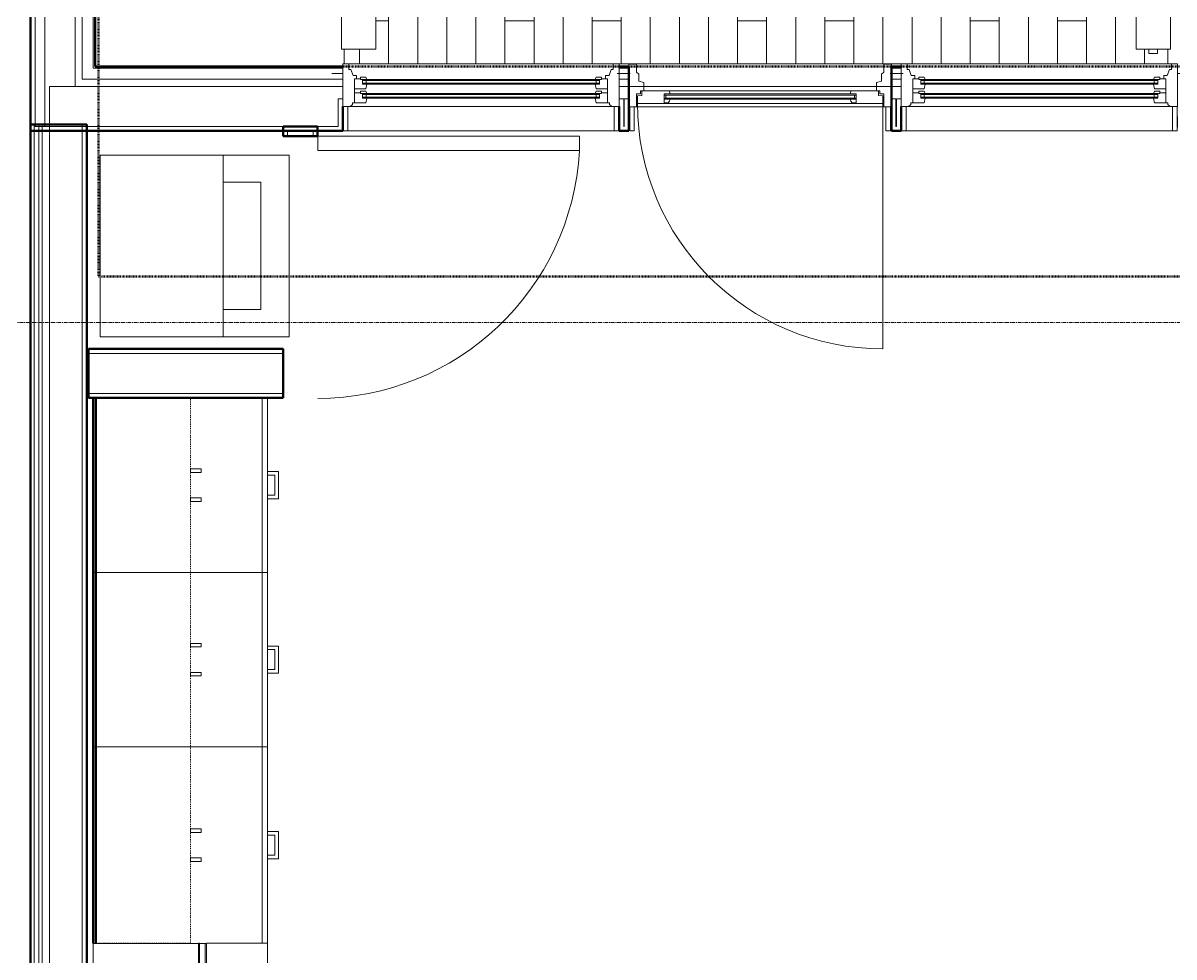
# Model space of a CAD drawing. Header units: inches. Extents: x -4218 to -1830, y 9767 to 12426.
# Drawn here: x -3411.3 to -3253, y 10728.9 to 10857.4 of the extents above; entities that cross this region are included whole.
import ezdxf

# ---------------------------------------------------------------- set-up
doc = ezdxf.new("R2010")
doc.units = ezdxf.units.IN
doc.header["$MEASUREMENT"] = 0
for name, pattern in [('Dash', [0.25, 0.125, -0.125]), ('Dash 1_16_', [0.125, 0.0625, -0.0625]), ('Grid Line 1_2_', [0.875, 0.5, -0.125, 0.125, -0.125])]:
    doc.linetypes.add(name, pattern=pattern)
for name, color, linetype, lineweight in [('0-1', 7, 'Continuous', 5), ('0-2', 252, 'Continuous', 9), ('A-DOOR-1', 10, 'Continuous', 9), ('A-DOOR-2', 50, 'Continuous', 20), ('A-DOOR-4', 31, 'Continuous', 9), ('A-DOOR-5', 31, 'Continuous', 20), ('A-DOOR-FRAM', 31, 'Continuous', 20), ('A-DOOR-FRAM-2', 31, 'Continuous', 9), ('A-DOOR-GLAZ', 31, 'Continuous', 9), ('A-FLOR-4', 192, 'Continuous', 9), ('A-FLOR-HRAL', 11, 'Continuous', 9), ('A-FLOR-PATT-1', 9, 'Continuous', 9), ('A-GLAZ-1', 151, 'Continuous', 9), ('A-GLAZ-2', 151, 'Continuous', 20), ('A-WALL', 113, 'Continuous', 13), ('A-WALL-1', 7, 'Continuous', 50), ('A-WALL-2', 250, 'Continuous', 13), ('A-WALL-3', 253, 'Continuous', 9), ('A-WALL-4', 252, 'Continuous', 9), ('A-WALL-7', 113, 'Continuous', 9), ('A-WALL-8', 113, 'Continuous', 50), ('C-PROP-LINE-1', 91, 'Dash 1_16_', 50), ('I-WALL-1', 7, 'Continuous', 50), ('P-SANR-FIXT-1', 10, 'Continuous', 9), ('Q-CASE-1', 253, 'Continuous', 9), ('Q-CASE-2', 252, 'Continuous', 9), ('Q-CASE-3', 10, 'Continuous', 9), ('Q-CASE-4', 10, 'Dash', 9), ('Q-CASE-5', 254, 'Continuous', 9), ('S-GRID-1', 1, 'Grid Line 1_2_', 9)]:
    doc.layers.add(name, color=color, linetype=linetype, lineweight=lineweight)

# ---------------------------------------------------------------- blocks, each defined once
blk = doc.blocks.new('SWING - SINGLE - FLUSH - 36_ x 80_ - OFFSET PIVOT DOOR AT MAGIC PAK AND WASHER_DRYER-3199415-BACKGROUND - 2ND FLOOR')
at = {"layer": 'A-DOOR-1'}
blk.add_arc((18, -2.38), 36.07, 180, 266.8211, dxfattribs=at)
at = {"layer": 'A-DOOR-2'}
for p, q in [((16, -2.38), (16, -38.39)), ((18, -2.38), (16, -2.38)), ((18, -2.38), (18, -38.39)), ((18, -38.39), (16, -38.39))]:
    blk.add_line(p, q, dxfattribs=at)
blk = doc.blocks.new('Stacked Washer and Dryer - 26_x25_ - Private-1372850-BACKGROUND - 2ND FLOOR')
at = {"layer": 'P-SANR-FIXT-1'}
for p, q in [((0, 12.5), (26, 12.5)), ((0, 12.5), (0, -12.5)), ((16.90625, -12.5), (16.90625, 12.5)), ((26, 12.5), (26, -12.5)), ((22.09375, 8.75), (16.90625, 8.75)), ((22.09375, -8.75), (22.09375, 8.75)), ((16.90625, -8.75), (22.09375, -8.75)), ((26, -12.5), (0, -12.5))]:
    blk.add_line(p, q, dxfattribs=at)
blk = doc.blocks.new('30quot_MicrowaveVent_11166 - 70cm miele oven-2804781-BACKGROUND - 2ND FLOOR')
at = {"layer": 'Q-CASE-3'}
for p, q in [((8.88, 16.6), (7.69, 16.6)), ((7.69, 15.63), (7.69, 16.55)), ((8.88, 16.55), (8.88, 15.63)), ((15.68, 15.6), (-14.2, 15.6)), ((-14.2, 15.39), (-14.2, 15.6)), ((-14.2, 14.61), (-14.2, 15.39)), ((15.68, 15.39), (-14.2, 15.39)), ((15.68, 14.61), (-14.2, 14.61)), ((-14.2, 0), (-14.2, 14.49)), ((-14.2, 14.49), (15.68, 14.49)), ((15.68, 15.6), (15.68, 15.39)), ((15.68, 15.39), (15.68, 14.61)), ((15.68, 14.49), (15.68, 0)), ((-14.2, 0), (15.68, 0))]:
    blk.add_line(p, q, dxfattribs=at)
blk = doc.blocks.new('Base Cabinet 3 Drawer 230 - Base Cabinet 3 Drawer 230 27_-V148-BACKGROUND - 2ND FLOOR')
at = {"layer": 'Q-CASE-1'}
for p, q in [((-0.64, 24), (-1.14, 24)), ((2.11, 24), (2.61, 24)), ((-12.76, 0.38), (-12.76, 0)), ((-12.76, 0), (14.24, 0))]:
    blk.add_line(p, q, dxfattribs=at)
at = {"layer": 'Q-CASE-2'}
for p, q in [((-12.76, 24), (14.24, 24)), ((-12.76, 23.25), (-12.76, 24)), ((-0.64, 24), (-1.14, 24)), ((2.11, 24), (2.61, 24)), ((14.24, 24), (14.24, 23.25)), ((14.24, 23.25), (-12.76, 23.25)), ((-12.76, 23.25), (-12.76, 0.38)), ((14.24, 15.6), (14.24, 23.25)), ((14.24, 14.49), (14.24, 14.61))]:
    blk.add_line(p, q, dxfattribs=at)
at = {"layer": 'Q-CASE-3'}
for p, q in [((2.61, 25.5), (-1.14, 25.5)), ((-1.14, 25.5), (-1.14, 24)), ((2.61, 24), (2.61, 25.5)), ((-0.64, 24), (-0.64, 25)), ((-0.64, 25), (2.11, 25)), ((2.11, 25), (2.11, 24))]:
    blk.add_line(p, q, dxfattribs=at)
at = {"layer": 'Q-CASE-5'}
for p, q in [((-0.64, 24), (-1.14, 24)), ((2.11, 24), (2.61, 24))]:
    blk.add_line(p, q, dxfattribs=at)
blk = doc.blocks.new('Base Cabinet 3 Drawer 230 - Base Cabinet 3 Drawer 230 24_-V149-BACKGROUND - 2ND FLOOR')
at = {"layer": 'Q-CASE-1'}
for p, q in [((-0.64, 24), (-1.14, 24)), ((2.11, 24), (2.61, 24)), ((-11.26, 0.38), (-11.26, 0)), ((12.74, 0), (12.74, 0.38)), ((-11.26, 0), (12.74, 0))]:
    blk.add_line(p, q, dxfattribs=at)
at = {"layer": 'Q-CASE-2'}
for p, q in [((-11.26, 24), (12.74, 24)), ((-11.26, 23.25), (-11.26, 24)), ((-0.64, 24), (-1.14, 24)), ((2.11, 24), (2.61, 24)), ((12.74, 24), (12.74, 23.25)), ((12.74, 23.25), (-11.26, 23.25)), ((-11.26, 23.25), (-11.26, 0.38)), ((12.74, 0.38), (12.74, 23.25))]:
    blk.add_line(p, q, dxfattribs=at)
at = {"layer": 'Q-CASE-3'}
for p, q in [((2.61, 25.5), (-1.14, 25.5)), ((-1.14, 25.5), (-1.14, 24)), ((2.61, 24), (2.61, 25.5)), ((-0.64, 24), (-0.64, 25)), ((-0.64, 25), (2.11, 25)), ((2.11, 25), (2.11, 24))]:
    blk.add_line(p, q, dxfattribs=at)
at = {"layer": 'Q-CASE-5'}
for p, q in [((-0.64, 24), (-1.14, 24)), ((2.11, 24), (2.61, 24))]:
    blk.add_line(p, q, dxfattribs=at)
blk = doc.blocks.new('Base Cabinet 3 Drawer 230 - Base Cabinet 3 Drawer 230 24_-V152-BACKGROUND - 2ND FLOOR')
at = {"layer": 'Q-CASE-1'}
for p, q in [((-11.26, -0.38), (-11.26, 0)), ((-11.26, 0), (12.74, 0)), ((12.74, -0.38), (12.74, -23.25)), ((12.74, -24), (12.74, -23.25)), ((-1.14, -24), (-0.64, -24)), ((2.61, -24), (2.11, -24))]:
    blk.add_line(p, q, dxfattribs=at)
at = {"layer": 'Q-CASE-2'}
for p, q in [((-11.26, -23.25), (-11.26, -0.38)), ((-11.26, -23.25), (-11.26, -24)), ((12.74, -23.25), (-11.26, -23.25)), ((-11.26, -24), (12.74, -24)), ((-1.14, -24), (-0.64, -24)), ((2.61, -24), (2.11, -24))]:
    blk.add_line(p, q, dxfattribs=at)
at = {"layer": 'Q-CASE-3'}
for p, q in [((-1.14, -24), (-1.14, -25.5)), ((-0.64, -25), (-0.64, -24)), ((2.11, -25), (-0.64, -25)), ((2.11, -24), (2.11, -25)), ((2.61, -25.5), (2.61, -24)), ((-1.14, -25.5), (2.61, -25.5))]:
    blk.add_line(p, q, dxfattribs=at)
at = {"layer": 'Q-CASE-5'}
for p, q in [((12.74, 0), (12.74, -0.38)), ((-1.14, -24), (-0.64, -24)), ((2.61, -24), (2.11, -24))]:
    blk.add_line(p, q, dxfattribs=at)
blk = doc.blocks.new('300 Series Wall Hung Cabinet_302 - 27_ X 24_-2768166-BACKGROUND - 2ND FLOOR')
at = {"layer": 'Q-CASE-3'}
for p, q in [((-2.25, -13.19), (-1.76, -13.19)), ((-2.25, -13.19), (-2.25, -14.69)), ((-1.76, -14.69), (-1.76, -13.19)), ((1.75, -13.19), (2.24, -13.19)), ((1.75, -13.19), (1.75, -14.69)), ((2.24, -14.69), (2.24, -13.19)), ((-2.25, -14.69), (-1.76, -14.69)), ((1.75, -14.69), (2.24, -14.69))]:
    blk.add_line(p, q, dxfattribs=at)
at = {"layer": 'Q-CASE-4'}
for p, q in [((13.5, -0.19), (-13.5, -0.19)), ((-13.5, -0.19), (-13.5, -13.19)), ((13.5, -13.19), (13.5, -0.19)), ((-13.5, -13.19), (13.5, -13.19))]:
    blk.add_line(p, q, dxfattribs=at)
blk = doc.blocks.new('300 Series Wall Hung Cabinet_302 - 24_ X 24_-2590484-BACKGROUND - 2ND FLOOR')
at = {"layer": 'Q-CASE-3'}
for p, q in [((-1.76, 14.69), (-2.25, 14.69)), ((-2.25, 14.69), (-2.25, 13.19)), ((-1.76, 13.19), (-1.76, 14.69)), ((2.24, 14.69), (1.75, 14.69)), ((1.75, 14.69), (1.75, 13.19)), ((2.24, 13.19), (2.24, 14.69)), ((-1.76, 13.19), (-2.25, 13.19)), ((2.24, 13.19), (1.75, 13.19))]:
    blk.add_line(p, q, dxfattribs=at)
at = {"layer": 'Q-CASE-4'}
for p, q in [((-12, 0.19), (-12, 13.19)), ((-12, 13.19), (12, 13.19)), ((12, 13.19), (12, 0.19)), ((12, 0.19), (-12, 0.19))]:
    blk.add_line(p, q, dxfattribs=at)
blk = doc.blocks.new('300 Series Wall Hung Cabinet_302 - 24_ X 24_-2588623-BACKGROUND - 2ND FLOOR')
at = {"layer": 'Q-CASE-3'}
for p, q in [((-2.25, -13.19), (-1.76, -13.19)), ((-2.25, -13.19), (-2.25, -14.69)), ((-1.76, -14.69), (-1.76, -13.19)), ((1.75, -13.19), (2.24, -13.19)), ((1.75, -13.19), (1.75, -14.69)), ((2.24, -14.69), (2.24, -13.19)), ((-2.25, -14.69), (-1.76, -14.69)), ((1.75, -14.69), (2.24, -14.69))]:
    blk.add_line(p, q, dxfattribs=at)
at = {"layer": 'Q-CASE-4'}
for p, q in [((12, -0.19), (-12, -0.19)), ((-12, -0.19), (-12, -13.19)), ((12, -13.19), (12, -0.19)), ((-12, -13.19), (12, -13.19))]:
    blk.add_line(p, q, dxfattribs=at)
blk = doc.blocks.new('CTR - 1st Phase - Unit Layouts_rvt-1-BACKGROUND - 2ND FLOOR')
at = {"layer": 'A-WALL-1'}
for p, q in [((-3375.55, 10843.13), (-3375.55, 10841.8)), ((-3374.92, 10843.13), (-3375.55, 10843.13)), ((-3371.42, 10843.13), (-3374.92, 10843.13)), ((-3370.8, 10843.13), (-3371.42, 10843.13)), ((-3370.8, 10841.8), (-3370.8, 10843.13)), ((-3375.55, 10841.8), (-3370.8, 10841.8)), ((-3375.55, 10812.55), (-3402.3, 10812.55)), ((-3402.3, 10812.55), (-3402.3, 10805.8)), ((-3375.55, 10805.8), (-3375.55, 10812.55)), ((-3402.3, 10805.8), (-3375.55, 10805.8)), ((-3401.3, 10805.8), (-3401.67, 10805.8)), ((-3401.67, 10805.8), (-3401.67, 10730.8)), ((-3401.3, 10730.8), (-3401.3, 10805.8))]:
    blk.add_line(p, q, dxfattribs=at)
at = {"layer": 'A-WALL-2'}
for p, q in [((-3374.92, 10841.8), (-3374.92, 10842.51)), ((-3371.42, 10842.51), (-3374.92, 10842.51)), ((-3371.42, 10841.8), (-3371.42, 10842.51)), ((-3402.3, 10811.92), (-3375.55, 10811.92)), ((-3402.3, 10806.42), (-3375.55, 10806.42))]:
    blk.add_line(p, q, dxfattribs=at)
at = {"layer": 'A-WALL-3'}
blk.add_line((-3401.67, 10805.8), (-3401.3, 10805.8), dxfattribs=at)
at = {"layer": 'A-WALL-4'}
for p, q in [((-3401.67, 10805.8), (-3401.67, 10730.8)), ((-3401.3, 10730.8), (-3401.3, 10805.8))]:
    blk.add_line(p, q, dxfattribs=at)
at = {"layer": 'A-WALL-7'}
for p, q in [((-3401.67, 10805.8), (-3401.67, 10730.8)), ((-3401.3, 10805.8), (-3401.67, 10805.8)), ((-3401.67, 10730.8), (-3401.67, 10805.8)), ((-3401.67, 10805.8), (-3401.3, 10805.8)), ((-3377.67, 10805.8), (-3401.3, 10805.8)), ((-3401.3, 10805.8), (-3377.67, 10805.8)), ((-3377.67, 10675.54), (-3377.67, 10805.8)), ((-3377.67, 10805.8), (-3377.67, 10675.54))]:
    blk.add_line(p, q, dxfattribs=at)
at = {"layer": '0-2'}
for name, p, rotation in [('SWING - SINGLE - FLUSH - 36_ x 80_ - OFFSET PIVOT DOOR AT MAGIC PAK AND WASHER_DRYER-3199415-BACKGROUND - 2ND FLOOR', (-3373.17, 10823.8), 90.00000000000743), ('Base Cabinet 3 Drawer 230 - Base Cabinet 3 Drawer 230 24_-V152-BACKGROUND - 2ND FLOOR', (-3401.67, 10793.06), 89.99999999991587), ('300 Series Wall Hung Cabinet_302 - 24_ X 24_-2588623-BACKGROUND - 2ND FLOOR', (-3401.49, 10793.8), 89.99999999996126), ('Base Cabinet 3 Drawer 230 - Base Cabinet 3 Drawer 230 24_-V149-BACKGROUND - 2ND FLOOR', (-3401.67, 10770.54), 270.0000000000055), ('300 Series Wall Hung Cabinet_302 - 24_ X 24_-2590484-BACKGROUND - 2ND FLOOR', (-3401.49, 10769.8), 269.9999999999612), ('Base Cabinet 3 Drawer 230 - Base Cabinet 3 Drawer 230 27_-V148-BACKGROUND - 2ND FLOOR', (-3401.67, 10745.04), 270.0000000000055), ('300 Series Wall Hung Cabinet_302 - 27_ X 24_-2768166-BACKGROUND - 2ND FLOOR', (-3401.49, 10744.3), 89.99999999996126), ('30quot_MicrowaveVent_11166 - 70cm miele oven-2804781-BACKGROUND - 2ND FLOOR', (-3401.67, 10716.59), 269.99999999996)]:
    blk.add_blockref(name, p, dxfattribs=dict(at, rotation=rotation))
blk.add_blockref('Stacked Washer and Dryer - 26_x25_ - Private-1372850-BACKGROUND - 2ND FLOOR', (-3400.71, 10826.7), dxfattribs=at)
blk = doc.blocks.new('CTR - 1st Phase - Common Walls_rvt-1-BACKGROUND - 2ND FLOOR')
at = {"layer": 'A-WALL-2'}
for p, q in [((-3409.8, 10450.91), (-3409.8, 10843.41)), ((-3409.17, 10451.54), (-3409.17, 10843.41)), ((-3408.67, 10452.04), (-3408.67, 10843.41)), ((-3403.17, 10457.54), (-3403.17, 10843.41))]:
    blk.add_line(p, q, dxfattribs=at)
at = {"layer": 'I-WALL-1'}
for p, q in [((-3410.3, 10843.41), (-3410.3, 10450.41)), ((-3402.55, 10843.41), (-3410.3, 10843.41)), ((-3402.55, 10458.16), (-3402.55, 10843.41))]:
    blk.add_line(p, q, dxfattribs=at)
blk = doc.blocks.new('Door-Inswing-Andersen-400_Series-Single - 3_ 0-1_8_ x custom height - 2ND FLOOR-V178-BACKGROUND - 2ND FLOOR')
at = {"layer": 'A-DOOR-4'}
blk.add_line((16.87, -0.66), (16.87, -34.41), dxfattribs=at)
blk.add_arc((16.87, -0.66), 33.75, 180, 270, dxfattribs=at)
at = {"layer": 'A-DOOR-5'}
for p, q in [((-16.26, 0.42), (-16.87, 0.41)), ((-16.87, 0.41), (-16.87, -0.66)), ((-16.26, 1.06), (-16.26, 0.42)), ((-16.26, 1.06), (-12.44, 1.06)), ((-13.19, 0.66), (-12.44, 0.66)), ((-13.19, -0.66), (-13.19, 0.66)), ((-12.44, 0.75), (-12.47, 1.06)), ((12.44, 1.06), (-12.44, 1.06)), ((-12.44, 0.66), (-12.44, 0.75)), ((16.26, 1.06), (12.44, 1.06)), ((12.44, 0.75), (12.47, 1.06)), ((12.44, 0.66), (12.44, 0.75)), ((13.19, 0.66), (12.44, 0.66)), ((13.19, -0.66), (13.19, 0.66)), ((16.26, 1.06), (16.26, 0.42)), ((16.26, 0.42), (16.87, 0.41)), ((16.87, 0.41), (16.87, -0.66)), ((-16.87, -0.66), (-12.44, -0.66)), ((-12.44, -0.09), (-13.19, -0.09)), ((-13.19, -0.59), (-12.67, -0.59)), ((-13.19, -0.66), (-13.19, -0.59)), ((-12.67, -0.59), (-12.47, -0.34)), ((-12.47, -0.34), (-12.44, -0.16)), ((-12.44, -0.16), (-12.44, -0.09)), ((12.44, -0.66), (-12.44, -0.66)), ((12.44, -0.09), (13.19, -0.09)), ((12.44, -0.16), (12.44, -0.09)), ((12.47, -0.34), (12.44, -0.16)), ((16.87, -0.66), (12.44, -0.66)), ((12.67, -0.59), (12.47, -0.34)), ((13.19, -0.59), (12.67, -0.59)), ((13.19, -0.66), (13.19, -0.59))]:
    blk.add_line(p, q, dxfattribs=at)
at = {"layer": 'A-DOOR-FRAM'}
for p, q in [((-18.06, 4.8), (-18.06, 4.44)), ((-18.06, 4.75), (-18.06, -1.13)), ((-18.06, 4.75), (-17.03, 4.75)), ((-17.03, 3.63), (-17.03, 4.75)), ((17.03, 3.63), (17.03, 4.75)), ((18.06, 4.75), (17.03, 4.75)), ((18.06, 4.44), (18.06, 4.8)), ((18.06, 4.75), (18.06, -1.13)), ((-19.69, 3.44), (-18.06, 3.44)), ((-18.06, 4.44), (-18.06, -1.13)), ((-16.69, 3.39), (-17.03, 3.63)), ((-16.69, 2.39), (-16.69, 3.39)), ((16.69, 3.39), (17.03, 3.63)), ((16.69, 2.39), (16.69, 3.39)), ((18.06, -1.13), (18.06, 4.44)), ((19.69, 3.44), (18.06, 3.44)), ((-16, 2.23), (-16.69, 2.39)), ((-16, 1.09), (-16, 2.23)), ((16, 2.23), (16.69, 2.39)), ((16, 1.09), (16, 2.23)), ((-17.03, 0.66), (-16.45, 0.66)), ((-17.03, -1.13), (-17.03, 0.66)), ((-16.45, 0.66), (-16.45, 1.09)), ((-16.45, 1.09), (-16, 1.09)), ((16.45, 1.09), (16, 1.09)), ((16.45, 0.66), (16.45, 1.09)), ((17.03, 0.66), (16.45, 0.66)), ((17.03, -1.13), (17.03, 0.66)), ((-18.06, -1.13), (-17.94, -1.13)), ((-17.69, -1.13), (-18.06, -1.13)), ((-18.06, -1.13), (-17.03, -1.13)), ((-17.31, -1.13), (17.31, -1.13)), ((18.06, -1.13), (17.03, -1.13)), ((17.94, -1.13), (18.06, -1.13))]:
    blk.add_line(p, q, dxfattribs=at)
at = {"layer": 'A-DOOR-FRAM-2'}
for p, q in [((-17.31, -1.13), (-17.94, -1.13)), ((-17.94, -1.13), (-17.94, -4.44)), ((-17.31, -4.44), (-17.31, -1.13)), ((17.94, -1.13), (17.31, -1.13)), ((17.31, -1.13), (17.31, -4.44)), ((17.94, -4.44), (17.94, -1.13)), ((-17.94, -4.44), (-17.31, -4.44)), ((17.31, -4.44), (17.94, -4.44))]:
    blk.add_line(p, q, dxfattribs=at)
at = {"layer": 'A-DOOR-GLAZ'}
for p, q in [((-12.44, 0.5), (-13.19, 0.5)), ((-13.19, 0.06), (-12.44, 0.06)), ((-12.98, 0.5), (-12.98, 0.06)), ((12.44, 0.66), (-12.44, 0.66)), ((12.44, 0.5), (-12.44, 0.5)), ((12.44, 0.06), (-12.44, 0.06)), ((12.44, 0.5), (13.19, 0.5)), ((13.19, 0.06), (12.44, 0.06)), ((12.98, 0.5), (12.98, 0.06)), ((12.44, -0.09), (-12.44, -0.09))]:
    blk.add_line(p, q, dxfattribs=at)
blk = doc.blocks.new('Window-Double_Hung-Andersen-400_Series-Tilt_Wash - DOUBLE HUNG - REVERSE COTTAGE - 2ND FLOOR-2888385-BACKGROUND - 2ND FLOOR')
at = {"layer": 'A-GLAZ-1'}
for p, q in [((-16.29, 2.5), (-15.7, 2.5)), ((-16.29, 2.12), (-15.7, 2.12)), ((-15.82, 2.5), (-15.82, 2.12)), ((-15.7, 2.62), (15.7, 2.62)), ((-15.7, 2.5), (15.7, 2.5)), ((-15.7, 2.12), (15.7, 2.12)), ((-15.7, 2), (15.7, 2)), ((16.29, 2.5), (15.7, 2.5)), ((16.29, 2.12), (15.7, 2.12)), ((15.82, 2.5), (15.82, 2.12)), ((-16.29, 0.56), (-15.7, 0.56)), ((-16.29, 0.19), (-15.7, 0.19)), ((-15.82, 0.56), (-15.82, 0.19)), ((-15.7, 0.69), (15.7, 0.69)), ((-15.7, 0.56), (15.7, 0.56)), ((-15.7, 0.19), (15.7, 0.19)), ((-15.7, 0.06), (15.7, 0.06)), ((16.29, 0.56), (15.7, 0.56)), ((16.29, 0.19), (15.7, 0.19)), ((15.82, 0.56), (15.82, 0.19)), ((18.95, -1.06), (-18.95, -1.06)), ((-18.95, -1.06), (-18.95, -4.44)), ((-18.32, -1.06), (-18.32, -4.44)), ((18.32, -1.06), (18.32, -4.44)), ((18.95, -4.44), (18.95, -1.06)), ((-19.01, -3.94), (-19.01, -2.44)), ((-19.01, -2.44), (-18.95, -2.44)), ((18.95, -2.44), (19.01, -2.44)), ((19.01, -2.44), (19.01, -3.94)), ((-18.95, -3.94), (-19.01, -3.94)), ((-18.95, -4.44), (18.95, -4.44)), ((19.01, -3.94), (18.95, -3.94))]:
    blk.add_line(p, q, dxfattribs=at)
at = {"layer": 'A-GLAZ-2'}
for p, q in [((19.01, 4.81), (-19.01, 4.81)), ((-19.01, 4.81), (-19.01, -1.06)), ((-18.2, 4.81), (-18.2, 4)), ((18.2, 4.81), (18.2, 4)), ((19.01, -1.06), (19.01, 4.81)), ((-19.01, 3.44), (-20.51, 3.44)), ((-18.2, 4), (-17.92, 4)), ((-17.92, 4), (-17.61, 3.19)), ((-17.61, 3.19), (-17.14, 3.19)), ((-17.14, 3.19), (-17.14, 2.75)), ((17.14, 3.19), (17.14, 2.75)), ((17.61, 3.19), (17.14, 3.19)), ((17.92, 4), (17.61, 3.19)), ((18.2, 4), (17.92, 4)), ((19.01, 3.44), (20.51, 3.44)), ((-17.42, 2.75), (-16.57, 2.75)), ((-17.42, 2.75), (-17.42, -0.56)), ((-15.86, 2.97), (-16.57, 2.97)), ((-16.57, 2.62), (-16.57, 2.97)), ((-15.7, 2.62), (-16.57, 2.62)), ((-16.29, 2.62), (-16.29, 2)), ((-15.7, 2), (-16.29, 2)), ((-15.86, 2.97), (-15.7, 2.62)), ((-15.86, 1.37), (-15.7, 2)), ((15.86, 2.97), (15.7, 2.62)), ((15.7, 2.62), (16.57, 2.62)), ((15.7, 2), (16.29, 2)), ((15.86, 1.37), (15.7, 2)), ((15.86, 2.97), (16.57, 2.97)), ((16.29, 2.62), (16.29, 2)), ((16.57, 2.62), (16.57, 2.97)), ((17.42, 2.75), (16.57, 2.75)), ((17.42, 2.75), (17.42, -0.56)), ((-17.42, 1.37), (-15.86, 1.37)), ((-17.42, 0.81), (-16.57, 0.81)), ((-15.86, 1.03), (-16.57, 1.03)), ((-16.57, 0.69), (-16.57, 1.03)), ((-15.7, 0.69), (-16.57, 0.69)), ((-16.29, 0.69), (-16.29, 0.06)), ((-15.7, 0.06), (-16.29, 0.06)), ((-15.86, 1.03), (-15.7, 0.69)), ((-15.86, -0.56), (-15.7, 0.06)), ((15.86, 1.03), (15.7, 0.69)), ((15.7, 0.69), (16.57, 0.69)), ((15.7, 0.06), (16.29, 0.06)), ((15.86, -0.56), (15.7, 0.06)), ((17.42, 1.37), (15.86, 1.37)), ((15.86, 1.03), (16.57, 1.03)), ((16.29, 0.69), (16.29, 0.06)), ((16.57, 0.69), (16.57, 1.03)), ((17.42, 0.81), (16.57, 0.81)), ((-19.01, -1.06), (19.01, -1.06)), ((-17.67, -0.78), (-18, -1.06)), ((-17.67, -0.78), (-17.67, -0.56)), ((-17.67, -0.56), (-15.86, -0.56)), ((17.67, -0.56), (15.86, -0.56)), ((17.67, -0.78), (17.67, -0.56)), ((17.67, -0.78), (18, -1.06))]:
    blk.add_line(p, q, dxfattribs=at)
blk = doc.blocks.new('Railing - Baluster_01-2700443-BACKGROUND - 2ND FLOOR')
at = {"layer": 'A-FLOR-HRAL'}
for p, q in [((-0.59, 1.18), (0.59, 1.18)), ((-0.59, 0.59), (-0.59, 1.18)), ((0.59, 1.18), (0.59, 0.59))]:
    blk.add_line(p, q, dxfattribs=at)
blk = doc.blocks.new('Railing - Railing-2700270-BACKGROUND - 2ND FLOOR')
at = {"layer": 'A-FLOR-HRAL'}
for p, q in [((-3253.47, 10917), (-3367.52, 10917)), ((-3367.52, 10917), (-3367.52, 10853.75)), ((-3253.47, 10853.75), (-3253.47, 10917)), ((-3362.8, 10912.28), (-3258.2, 10912.28)), ((-3362.8, 10853.75), (-3362.8, 10912.28)), ((-3258.2, 10912.28), (-3258.2, 10853.75)), ((-3367.05, 10853.75), (-3367.52, 10853.75)), ((-3363.27, 10853.75), (-3367.05, 10853.75)), ((-3362.8, 10853.75), (-3363.27, 10853.75)), ((-3257.73, 10853.75), (-3258.2, 10853.75)), ((-3253.95, 10853.75), (-3257.73, 10853.75)), ((-3253.47, 10853.75), (-3253.95, 10853.75))]:
    blk.add_line(p, q, dxfattribs=at)
for points, knots in [([(-3367.52, 10917), (-3367.52, 10917), (-3367.52, 10916.99), (-3367.49, 10916.97), (-3367.46, 10916.94), (-3367.43, 10916.91), (-3367.41, 10916.88), (-3367.38, 10916.86), (-3367.34, 10916.82), (-3367.3, 10916.77), (-3367.26, 10916.74), (-3367.22, 10916.7), (-3367.15, 10916.63), (-3367.09, 10916.57), (-3367.05, 10916.53)], [0, 0, 0, 0, 0.166667, 0.25, 0.333333, 0.416667, 0.458333, 0.5, 0.583333, 0.666667, 0.708333, 0.75, 0.833333, 1, 1, 1, 1]), ([(-3253.47, 10917), (-3253.47, 10917), (-3253.48, 10916.99), (-3253.51, 10916.97), (-3253.54, 10916.94), (-3253.57, 10916.91), (-3253.59, 10916.88), (-3253.62, 10916.86), (-3253.66, 10916.82), (-3253.7, 10916.77), (-3253.74, 10916.74), (-3253.78, 10916.7), (-3253.84, 10916.63), (-3253.91, 10916.57), (-3253.95, 10916.53)], [0, 0, 0, 0, 0.166667, 0.25, 0.333333, 0.416667, 0.458333, 0.5, 0.583333, 0.666667, 0.708333, 0.75, 0.833333, 1, 1, 1, 1]), ([(-3363.27, 10912.75), (-3363.23, 10912.71), (-3363.17, 10912.65), (-3363.09, 10912.57), (-3363.04, 10912.52), (-3363.01, 10912.49), (-3362.98, 10912.45), (-3362.94, 10912.42), (-3362.92, 10912.39), (-3362.89, 10912.37), (-3362.86, 10912.34), (-3362.83, 10912.31), (-3362.81, 10912.29), (-3362.8, 10912.28), (-3362.8, 10912.28)], [0, 0, 0, 0, 0.166667, 0.25, 0.333333, 0.375, 0.416667, 0.5, 0.541667, 0.583333, 0.666667, 0.75, 0.833333, 1, 1, 1, 1]), ([(-3257.73, 10912.75), (-3257.77, 10912.71), (-3257.83, 10912.65), (-3257.91, 10912.57), (-3257.95, 10912.52), (-3257.99, 10912.49), (-3258.02, 10912.45), (-3258.05, 10912.42), (-3258.08, 10912.39), (-3258.11, 10912.37), (-3258.14, 10912.34), (-3258.16, 10912.31), (-3258.19, 10912.29), (-3258.2, 10912.28), (-3258.2, 10912.28)], [0, 0, 0, 0, 0.166667, 0.25, 0.333333, 0.375, 0.416667, 0.5, 0.541667, 0.583333, 0.666667, 0.75, 0.833333, 1, 1, 1, 1])]:
    blk.add_open_spline(points, degree=3, knots=knots, dxfattribs=at)
at = {"rotation": 180}
blk.add_blockref('Railing - Baluster_01-2700443-BACKGROUND - 2ND FLOOR', (-3255.84, 10854.34), dxfattribs=at)
blk = doc.blocks.new('Family - ___-2835860-BACKGROUND - 2ND FLOOR')
at = {"layer": 'C-PROP-LINE-1'}
for p in [(-3401.42, 11247.39), (-2067.55, 10851.39)]:
    blk.add_line(p, (-3401.42, 10851.39), dxfattribs=at)
blk = doc.blocks.new('Family - ___-2835903-BACKGROUND - 2ND FLOOR')
at = {"layer": 'C-PROP-LINE-1'}
for p in [(-3400.92, 11276.29), (-2096.45, 10822.49)]:
    blk.add_line(p, (-3400.92, 10822.49), dxfattribs=at)
blk = doc.blocks.new('Family - ___-2835932-BACKGROUND - 2ND FLOOR')
at = {"layer": 'C-PROP-LINE-1'}
for p in [(-3401.42, 11247.39), (-2067.55, 10851.39)]:
    blk.add_line(p, (-3401.42, 10851.39), dxfattribs=at)

msp = doc.modelspace()

# ---------------------------------------------------------------- hatches: boundary and pattern name
at = {"layer": 'A-FLOR-PATT-1'}
h = msp.add_hatch(dxfattribs=at)
h.set_pattern_fill('FP_6', color=256, style=0, pattern_type=2)
h.set_pattern_definition([(270, (-4029.034, 9809.639), (4, 2e-16), []), (0, (-4029.034, 9809.639), (8, 8), [4, -28]), (0, (-4025.034, 9793.639), (8, 8), [4, -28])])
h.paths.add_polyline_path([(-3329.31, 10851.75), (-3253.84, 10851.76), (-3253.84, 10853.75), (-3255.25, 10853.75), (-3255.25, 10853.16), (-3256.43, 10853.16), (-3256.43, 10853.75), (-3258.2, 10853.75), (-3258.24, 10912.28), (-3362.8, 10912.28), (-3362.82, 10853.75), (-3367.16, 10853.75), (-3367.16, 10851.76), (-3329.31, 10851.76)], flags=0)

# ---------------------------------------------------------------- linework, layer by layer
at = {"layer": 'A-FLOR-4'}
for p, q in [((-3408.3, 10843.14), (-3408.3, 11068.59)), ((-3367.16, 10853.75), (-3367.16, 10851.76)), ((-3253.84, 10851.76), (-3253.84, 10853.75)), ((-3329.31, 10851.75), (-3290.54, 10851.75)), ((-3404.17, 10848.64), (-3407.67, 10848.64)), ((-3407.67, 10848.64), (-3407.67, 10450.69)), ((-3291.86, 10848.64), (-3327.99, 10848.64)), ((-3408.67, 10452.04), (-3408.67, 10843.14))]:
    msp.add_line(p, q, dxfattribs=at)
at = {"layer": 'A-WALL'}
for p, q in [((-3409.67, 11067.97), (-3409.67, 10843.14)), ((-3404.17, 10848.64), (-3404.17, 11068.59)), ((-3403.17, 10849.64), (-3403.17, 11068.59)), ((-3401.67, 10851.14), (-3401.67, 11068.59)), ((-3367.34, 10851.14), (-3401.67, 10851.14)), ((-3327.99, 10851.14), (-3329.31, 10851.14)), ((-3290.54, 10851.14), (-3291.86, 10851.14)), ((-3367.34, 10849.64), (-3403.17, 10849.64)), ((-3327.99, 10849.64), (-3329.31, 10849.64)), ((-3290.54, 10849.64), (-3291.86, 10849.64)), ((-3367.34, 10848.64), (-3404.17, 10848.64)), ((-3327.99, 10848.64), (-3329.31, 10848.64)), ((-3290.54, 10848.64), (-3291.86, 10848.64)), ((-3367.34, 10846.95), (-3367.96, 10846.95)), ((-3367.96, 10843.14), (-3367.96, 10846.95)), ((-3328.69, 10846.95), (-3329.31, 10846.95)), ((-3328.69, 10846.95), (-3328.69, 10843.14)), ((-3328.61, 10843.14), (-3328.61, 10846.95)), ((-3327.99, 10846.95), (-3328.61, 10846.95)), ((-3291.24, 10846.95), (-3291.86, 10846.95)), ((-3291.24, 10846.95), (-3291.24, 10843.14)), ((-3291.16, 10843.14), (-3291.16, 10846.95)), ((-3290.54, 10846.95), (-3291.16, 10846.95)), ((-3409.67, 10843.14), (-3367.96, 10843.14)), ((-3328.69, 10843.14), (-3328.61, 10843.14)), ((-3291.24, 10843.14), (-3291.16, 10843.14))]:
    msp.add_line(p, q, dxfattribs=at)
at = {"layer": 'A-WALL-8'}
for p, q in [((-3410.3, 11068.59), (-3410.3, 10842.51)), ((-3401.42, 10851.39), (-3401.42, 11068.59)), ((-3367.34, 10851.39), (-3401.42, 10851.39)), ((-3327.99, 10851.39), (-3329.31, 10851.39)), ((-3327.99, 10842.51), (-3327.99, 10851.39)), ((-3290.54, 10851.39), (-3291.86, 10851.39)), ((-3291.86, 10851.39), (-3291.86, 10842.51)), ((-3367.34, 10842.51), (-3367.34, 10845.89)), ((-3329.31, 10845.89), (-3329.31, 10842.51)), ((-3290.54, 10842.51), (-3290.54, 10845.89)), ((-3410.3, 10842.51), (-3367.34, 10842.51)), ((-3329.31, 10842.51), (-3327.99, 10842.51)), ((-3291.86, 10842.51), (-3290.54, 10842.51))]:
    msp.add_line(p, q, dxfattribs=at)
at = {"layer": 'S-GRID-1'}
msp.add_line((-1830.2, 10816.19), (-4168.71, 10816.19), dxfattribs=at)

# ---------------------------------------------------------------- block references
at = {"layer": '0-1'}
for name in ['CTR - 1st Phase - Unit Layouts_rvt-1-BACKGROUND - 2ND FLOOR', 'CTR - 1st Phase - Common Walls_rvt-1-BACKGROUND - 2ND FLOOR']:
    msp.add_blockref(name, (0, 0), dxfattribs=at)
at = {"layer": 'A-DOOR-4'}
msp.add_blockref('Door-Inswing-Andersen-400_Series-Single - 3_ 0-1_8_ x custom height - 2ND FLOOR-V178-BACKGROUND - 2ND FLOOR', (-3309.92, 10846.95), dxfattribs=at)
at = {"layer": 'A-FLOR-HRAL'}
msp.add_blockref('Railing - Railing-2700270-BACKGROUND - 2ND FLOOR', (0, 0), dxfattribs=at)
at = {"layer": 'A-GLAZ-1'}
for p in [(-3348.32, 10846.95), (-3271.52, 10846.95)]:
    msp.add_blockref('Window-Double_Hung-Andersen-400_Series-Tilt_Wash - DOUBLE HUNG - REVERSE COTTAGE - 2ND FLOOR-2888385-BACKGROUND - 2ND FLOOR', p, dxfattribs=at)
at = {"layer": 'C-PROP-LINE-1'}
for name in ['Family - ___-2835860-BACKGROUND - 2ND FLOOR', 'Family - ___-2835932-BACKGROUND - 2ND FLOOR', 'Family - ___-2835903-BACKGROUND - 2ND FLOOR']:
    msp.add_blockref(name, (0, 0), dxfattribs=at)

doc.saveas('drawing.dxf')
